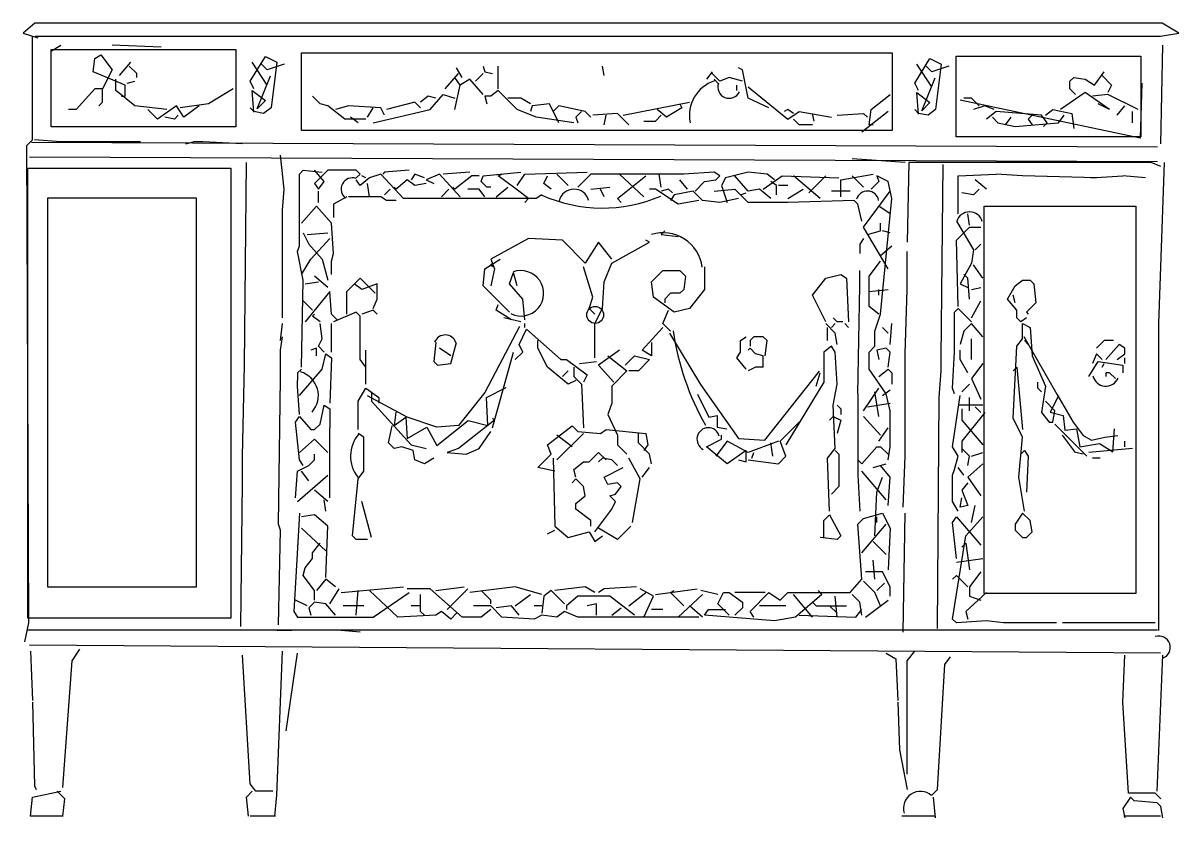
# Model space of a CAD drawing. Extents: x -42728 to 99010, y -18674 to 47645.
# Drawn here: x 69113 to 70178, y 30266 to 30998 of the extents above; entities that cross this region are included whole.
import ezdxf

# ---------------------------------------------------------------- set-up
doc = ezdxf.new("R2010")
doc.units = 0
doc.header["$LTSCALE"] = 100
doc.header["$MEASUREMENT"] = 0
doc.layers.get('0').update_dxf_attribs({"linetype": 'CONTINUOUS'})
doc.layers.add('00-ELE', color=2, linetype='CONTINUOUS')
doc.layers.add('2D', color=7, linetype='CONTINUOUS')

# ---------------------------------------------------------------- blocks, each defined once
blk = doc.blocks.new('A$C1D7223AA')
at = {"layer": '2D', "color": 7}
for p, q in [((0.115, 8.326), (0.115, 9.605)), ((0.348, 9.419), (0.464, 9.489)), ((0.883, 9.326), (0.953, 9.372)), ((0.953, 9.372), (1.092, 9.186)), ((1.697, 9.465), (1.092, 9.489)), ((13.976, 8.279), (14, 9.489)), ((0.86, 9.163), (0.883, 9.326)), ((1.185, 9.117), (1.325, 9.279)), ((1.395, 9.14), (1.302, 9.233)), ((2.79, 9.047), (2.976, 9.349)), ((2.999, 9), (2.813, 9.279)), ((2.999, 9.186), (2.93, 9.256)), ((2.976, 9.349), (3.116, 9.279)), ((3.209, 9.256), (2.999, 9.186)), ((3.116, 9.279), (3.046, 8.721)), ((5.651, 9.233), (5.674, 9.163)), ((5.837, 8.954), (5.837, 9.233)), ((7.139, 9.117), (7.116, 9.233)), ((10.954, 9.024), (11.141, 9.326)), ((11.164, 8.977), (10.978, 9.256)), ((11.164, 9.163), (11.094, 9.233)), ((11.141, 9.326), (11.28, 9.256)), ((11.373, 9.233), (11.164, 9.163)), ((11.28, 9.256), (11.21, 8.698)), ((1.255, 9), (0.86, 9.163)), ((1.092, 9.186), (0.976, 8.954)), ((1.395, 9.093), (1.395, 9.14)), ((5.185, 8.954), (5.348, 9.14)), ((5.371, 9), (5.302, 9.093)), ((5.395, 9.093), (5.325, 9.21)), ((5.558, 9.047), (5.651, 9.14)), ((5.674, 9.163), (5.767, 9.14)), ((8.465, 9.163), (8.395, 9.07)), ((8.558, 9.047), (8.465, 9.14)), ((8.674, 9.093), (8.558, 9.047)), ((8.837, 9.047), (8.674, 9.093)), ((8.837, 9.186), (8.79, 9.21)), ((8.906, 8.837), (8.837, 9.186)), ((12.86, 9.047), (12.907, 9.093)), ((12.907, 9.093), (13.046, 9.07)), ((13.162, 9), (13.279, 9.163)), ((13.255, 9.117), (13.372, 9)), ((0.883, 8.954), (0.65, 8.698)), ((0.976, 8.954), (0.883, 8.954)), ((0.976, 8.791), (0.976, 8.954)), ((1.139, 8.931), (1.139, 9.07)), ((1.255, 8.861), (1.255, 9)), ((1.278, 9.024), (1.371, 9.047)), ((2.581, 8.954), (2.278, 8.768)), ((2.836, 8.954), (2.79, 9.047)), ((5.302, 8.698), (5.371, 9)), ((5.488, 9.07), (5.371, 9)), ((5.651, 8.884), (5.488, 9.07)), ((8.488, 9.07), (8.534, 9.024)), ((8.767, 8.931), (8.767, 9)), ((8.906, 8.977), (9.395, 8.582)), ((11.001, 8.931), (10.954, 9.024)), ((12.86, 8.954), (12.86, 9.047)), ((12.93, 8.884), (12.86, 8.954)), ((13.046, 9.07), (13.162, 9)), ((13.372, 9), (13.325, 8.907)), ((13.744, 9.024), (13.721, 8.349)), ((1.371, 8.744), (1.139, 8.931)), ((1.209, 8.861), (1.255, 8.861)), ((3.65, 8.768), (3.557, 8.861)), ((4.976, 8.861), (4.883, 8.791)), ((5.069, 8.837), (4.976, 8.861)), ((4.999, 8.698), (5.162, 8.884)), ((5.162, 8.884), (5.302, 8.837)), ((5.674, 8.861), (5.697, 8.768)), ((5.744, 8.861), (5.674, 8.861)), ((5.837, 8.931), (5.744, 8.861)), ((6.069, 8.698), (5.837, 8.931)), ((6.116, 8.837), (5.953, 8.837)), ((6.232, 8.768), (6.116, 8.837)), ((9.162, 8.721), (8.906, 8.837)), ((10.418, 8.698), (10.651, 8.884)), ((13.721, 8.349), (11.511, 8.814)), ((11.651, 8.837), (11.558, 8.837)), ((11.744, 8.744), (11.651, 8.837)), ((13.046, 8.907), (12.744, 8.698)), ((13.348, 8.698), (13.046, 8.907)), ((13.325, 8.884), (13.139, 8.861)), ((13.697, 8.698), (13.325, 8.884)), ((0.65, 8.698), (0.557, 8.698)), ((0.929, 8.744), (0.976, 8.791)), ((1.767, 8.698), (1.371, 8.744)), ((1.65, 8.582), (1.534, 8.698)), ((1.883, 8.744), (1.65, 8.582)), ((1.976, 8.605), (1.883, 8.744)), ((2.278, 8.768), (1.929, 8.721)), ((2.162, 8.744), (1.976, 8.605)), ((2.836, 8.675), (2.79, 8.721)), ((2.953, 8.651), (2.836, 8.675)), ((3.046, 8.721), (2.953, 8.651)), ((3.743, 8.744), (3.65, 8.768)), ((3.953, 8.582), (3.743, 8.744)), ((3.999, 8.744), (3.837, 8.698)), ((4.395, 8.721), (3.999, 8.744)), ((4.232, 8.605), (4.302, 8.721)), ((4.302, 8.535), (4.999, 8.698)), ((4.441, 8.628), (4.395, 8.721)), ((4.813, 8.791), (4.464, 8.698)), ((4.883, 8.721), (4.813, 8.791)), ((6.302, 8.605), (6.069, 8.698)), ((6.255, 8.744), (6.232, 8.675)), ((6.465, 8.768), (6.255, 8.744)), ((6.581, 8.535), (6.465, 8.768)), ((6.581, 8.744), (6.511, 8.675)), ((6.906, 8.675), (6.581, 8.744)), ((6.86, 8.675), (6.79, 8.605)), ((6.976, 8.605), (6.906, 8.675)), ((7.372, 8.628), (8.185, 8.791)), ((7.906, 8.605), (7.79, 8.698)), ((8.092, 8.721), (7.906, 8.605)), ((8.069, 8.768), (8.092, 8.721)), ((9.395, 8.698), (9.348, 8.675)), ((9.465, 8.651), (9.395, 8.698)), ((9.395, 8.582), (9.534, 8.675)), ((9.534, 8.675), (9.93, 8.605)), ((10.627, 8.675), (10.302, 8.419)), ((10.395, 8.512), (10.418, 8.698)), ((11.001, 8.652), (10.954, 8.698)), ((11.21, 8.698), (11.117, 8.628)), ((11.814, 8.744), (11.674, 8.698)), ((11.93, 8.698), (11.814, 8.744)), ((11.953, 8.675), (11.837, 8.582)), ((12.511, 8.628), (11.953, 8.675)), ((12.558, 8.628), (12.651, 8.698)), ((12.651, 8.698), (12.883, 8.651)), ((13.348, 8.698), (13.209, 8.768)), ((13.441, 8.628), (13.534, 8.744)), ((13.628, 8.535), (13.628, 8.675)), ((1.86, 8.582), (1.743, 8.605)), ((1.906, 8.628), (1.86, 8.582)), ((4.209, 8.582), (3.953, 8.582)), ((4.116, 8.535), (4.023, 8.605)), ((6.767, 8.535), (6.302, 8.605)), ((6.79, 8.605), (6.813, 8.535)), ((7.302, 8.651), (6.999, 8.628)), ((7.139, 8.512), (7.162, 8.628)), ((7.441, 8.512), (7.302, 8.651)), ((7.627, 8.558), (7.767, 8.558)), ((7.767, 8.558), (7.837, 8.628)), ((9.534, 8.512), (9.465, 8.582)), ((9.72, 8.558), (9.697, 8.651)), ((10, 8.628), (10.325, 8.651)), ((10.325, 8.651), (10.372, 8.605)), ((11.117, 8.628), (11.001, 8.652)), ((11.907, 8.605), (11.976, 8.535)), ((11.976, 8.535), (12.186, 8.489)), ((12.069, 8.512), (12.139, 8.605)), ((12.186, 8.489), (12.721, 8.535)), ((12.395, 8.628), (12.348, 8.582)), ((12.348, 8.582), (12.395, 8.512)), ((12.581, 8.535), (12.511, 8.628)), ((12.534, 8.489), (12.581, 8.535)), ((12.721, 8.535), (12.79, 8.628)), ((12.883, 8.651), (12.907, 8.465)), ((9.697, 8.512), (9.534, 8.512)), ((10.441, 8.512), (10.395, 8.512)), ((0.046, 8.256), (0.115, 8.326)), ((0.069, 2.395), (0.046, 8.256)), ((0.464, 8.303), (0.139, 8.326)), ((1.441, 8.303), (0.464, 8.303)), ((1.999, 8.279), (2.092, 8.303)), ((2.209, 8.303), (2.092, 8.303)), ((2.697, 8.279), (2.209, 8.303)), ((3.209, 7.721), (3.162, 8.14)), ((10.837, 8.047), (10.186, 8.093)), ((2.72, 5.558), (2.743, 8.047)), ((3.395, 7.907), (3.441, 7.954)), ((3.441, 7.954), (3.674, 7.93)), ((3.697, 7.814), (3.581, 7.954)), ((3.743, 7.954), (3.581, 7.791)), ((4.092, 7.954), (3.743, 7.954)), ((4.092, 7.954), (4.139, 7.907)), ((4.744, 7.954), (4.441, 7.93)), ((10.883, 8.047), (10.86, 7.07)), ((13.86, 8.047), (10.883, 8.047)), ((11.279, 5.651), (11.302, 8.024)), ((13.976, 8), (13.86, 8.047)), ((13.953, 6.07), (14.023, 8.047)), ((3.395, 7.023), (3.395, 7.907)), ((3.627, 7.721), (3.697, 7.814)), ((4.139, 7.907), (4.092, 7.861)), ((4.139, 7.768), (4.092, 7.837)), ((4.255, 7.861), (4.139, 7.768)), ((4.209, 7.861), (4.162, 7.884)), ((4.395, 7.907), (4.255, 7.861)), ((4.674, 7.605), (4.395, 7.907)), ((4.441, 7.93), (4.418, 7.907)), ((4.72, 7.837), (4.581, 7.721)), ((4.813, 7.768), (4.72, 7.837)), ((4.813, 7.907), (4.767, 7.837)), ((4.79, 7.93), (4.79, 7.93)), ((4.93, 7.861), (4.813, 7.907)), ((5.116, 7.907), (4.953, 7.837)), ((4.953, 7.837), (5.046, 7.791)), ((5.371, 7.628), (5.116, 7.907)), ((5.488, 7.93), (5.162, 7.907)), ((5.511, 7.884), (5.302, 7.721)), ((5.604, 7.884), (5.511, 7.884)), ((5.627, 7.814), (5.651, 7.884)), ((5.697, 7.744), (5.627, 7.814)), ((5.651, 7.884), (6.116, 7.93)), ((5.837, 7.884), (5.883, 7.907)), ((6.023, 7.744), (5.837, 7.884)), ((6.069, 7.768), (6.162, 7.907)), ((6.162, 7.907), (6.93, 7.93)), ((6.395, 7.791), (6.441, 7.884)), ((6.697, 7.768), (6.558, 7.907)), ((6.976, 7.907), (6.813, 7.744)), ((8.116, 7.907), (6.976, 7.907)), ((7.302, 7.605), (7.651, 7.884)), ((7.627, 7.628), (7.325, 7.907)), ((7.837, 7.744), (7.813, 7.907)), ((8.162, 7.721), (8.069, 7.837)), ((8.488, 7.93), (8.116, 7.907)), ((8.255, 7.698), (8.372, 7.814)), ((8.372, 7.814), (8.511, 7.837)), ((8.558, 7.884), (8.488, 7.93)), ((8.511, 7.837), (8.558, 7.884)), ((8.627, 7.861), (8.581, 7.768)), ((8.906, 7.93), (8.627, 7.861)), ((8.906, 7.698), (8.744, 7.884)), ((9.139, 7.907), (8.906, 7.93)), ((9.093, 7.721), (9.325, 7.884)), ((9.232, 7.837), (9.139, 7.907)), ((9.255, 7.768), (9.186, 7.814)), ((9.325, 7.884), (10.023, 7.861)), ((9.79, 7.605), (9.465, 7.884)), ((9.651, 7.675), (9.86, 7.884)), ((10.046, 7.837), (10.441, 7.907)), ((10.046, 7.628), (10.046, 7.837)), ((10.325, 7.744), (10.186, 7.884)), ((10.511, 7.814), (10.418, 7.721)), ((10.488, 7.884), (10.511, 7.814)), ((10.627, 7.814), (10.488, 7.884)), ((10.674, 7.605), (10.627, 7.814)), ((11.488, 7.884), (11.953, 7.907)), ((11.488, 7.419), (11.488, 7.884)), ((11.837, 7.721), (11.697, 7.837)), ((12.279, 7.884), (11.953, 7.907)), ((13.186, 7.861), (12.279, 7.884)), ((13.116, 7.861), (13.511, 7.884)), ((13.79, 7.861), (13.511, 7.884)), ((3.185, 7.465), (3.209, 7.721)), ((3.581, 7.791), (3.627, 7.721)), ((3.627, 7.558), (3.627, 7.698)), ((4.255, 7.628), (4.232, 7.791)), ((4.511, 7.721), (4.441, 7.651)), ((4.581, 7.721), (4.557, 7.744)), ((4.953, 7.791), (4.813, 7.768)), ((5.232, 7.721), (5.139, 7.628)), ((5.302, 7.721), (5.278, 7.744)), ((5.604, 7.721), (5.464, 7.721)), ((5.674, 7.628), (5.604, 7.721)), ((5.744, 7.744), (5.697, 7.744)), ((5.813, 7.628), (5.953, 7.744)), ((6.209, 7.605), (6.023, 7.744)), ((6.488, 7.721), (6.395, 7.791)), ((6.976, 7.721), (7.209, 7.744)), ((7.139, 7.628), (7.092, 7.721)), ((7.767, 7.721), (7.697, 7.721)), ((8.046, 7.535), (7.767, 7.721)), ((7.93, 7.721), (7.837, 7.698)), ((7.976, 7.675), (7.93, 7.721)), ((8.232, 7.698), (7.999, 7.651)), ((8.348, 7.582), (8.232, 7.698)), ((8.488, 7.698), (8.744, 7.721)), ((8.581, 7.768), (8.651, 7.558)), ((8.813, 7.651), (8.744, 7.721)), ((8.813, 7.651), (8.883, 7.675)), ((9.046, 7.721), (8.906, 7.698)), ((9.186, 7.605), (9.046, 7.721)), ((9.255, 7.651), (9.255, 7.768)), ((9.395, 7.768), (9.279, 7.768)), ((9.395, 7.605), (9.581, 7.721)), ((10.162, 7.698), (9.93, 7.698)), ((10.325, 7.256), (10.651, 7.698)), ((11.674, 7.651), (11.534, 7.675)), ((11.744, 7.721), (11.674, 7.651)), ((3.627, 7.558), (3.627, 7.558)), ((3.976, 7.628), (3.813, 7.535)), ((3.813, 7.535), (3.813, 7.372)), ((4.395, 7.628), (3.999, 7.628)), ((4.464, 7.582), (4.395, 7.628)), ((4.581, 7.582), (4.464, 7.582)), ((4.627, 7.605), (4.627, 7.605)), ((6.302, 7.605), (4.674, 7.605)), ((6.162, 7.558), (6.209, 7.605)), ((6.371, 7.651), (6.302, 7.605)), ((7.348, 7.558), (7.302, 7.605)), ((7.999, 7.651), (7.953, 7.582)), ((8.302, 7.582), (8.046, 7.535)), ((8.558, 7.558), (8.348, 7.582)), ((8.79, 7.605), (8.558, 7.558)), ((8.906, 7.558), (8.813, 7.651)), ((9.395, 7.558), (8.906, 7.558)), ((10.209, 7.582), (9.395, 7.558)), ((10.255, 7.535), (10.209, 7.582)), ((10.302, 7.326), (10.255, 7.535)), ((10.534, 6.186), (10.674, 7.605)), ((3.185, 7.396), (3.185, 7.465)), ((3.185, 7.233), (3.185, 7.396)), ((3.604, 7.512), (3.418, 7.303)), ((3.79, 7.303), (3.604, 7.512)), ((10.651, 7.419), (10.511, 7.512)), ((11.627, 7.279), (11.604, 7.419)), ((3.813, 6.93), (3.79, 7.303)), ((10.627, 6.744), (10.325, 7.256)), ((10.534, 7.21), (10.534, 7.303)), ((11.465, 7.326), (11.674, 6.977)), ((11.465, 7.093), (11.627, 7.256)), ((11.627, 7.256), (11.767, 7.256)), ((3.185, 6.14), (3.185, 7.233)), ((3.441, 7.186), (3.511, 7.047)), ((3.488, 7.163), (3.743, 7.186)), ((3.534, 6.861), (3.767, 7.116)), ((6.209, 7.116), (5.744, 6.861)), ((6.627, 7.093), (6.209, 7.116)), ((7.883, 7.21), (7.837, 7.163)), ((7.837, 7.163), (8.046, 7.14)), ((10.325, 7.116), (10.279, 7.047)), ((10.372, 7.163), (10.534, 7.21)), ((10.651, 7.186), (10.558, 7.21)), ((3.371, 6.954), (3.395, 7.023)), ((3.511, 7.047), (3.674, 6.861)), ((6.906, 6.814), (6.627, 7.093)), ((7.069, 7.07), (6.906, 6.814)), ((7.232, 6.861), (7.069, 7.07)), ((7.232, 6.814), (7.697, 7.07)), ((7.697, 7.07), (7.651, 7.093)), ((10.279, 7.047), (10.279, 6.93)), ((10.534, 6.907), (10.674, 7.023)), ((11.488, 6.279), (11.465, 7.093)), ((11.674, 6.977), (11.651, 6.814)), ((11.697, 6.977), (11.767, 7.047)), ((3.441, 6.605), (3.371, 6.954)), ((3.418, 6.675), (3.534, 6.861)), ((3.674, 6.861), (3.743, 6.605)), ((3.79, 6.837), (3.813, 6.93)), ((3.79, 6.675), (3.79, 6.837)), ((5.674, 6.744), (5.86, 6.861)), ((5.744, 6.861), (5.79, 6.744)), ((10.395, 6.651), (10.534, 6.837)), ((10.86, 6.768), (10.86, 6.954)), ((5.651, 6.535), (5.674, 6.744)), ((5.767, 6.814), (5.744, 6.791)), ((5.744, 6.791), (5.767, 6.768)), ((5.79, 6.744), (5.744, 6.535)), ((5.976, 6.558), (6.023, 6.698)), ((6.069, 6.535), (6.023, 6.698)), ((6.999, 6.396), (6.883, 6.768)), ((7.139, 6.582), (7.232, 6.814)), ((7.72, 6.582), (7.86, 6.721)), ((7.86, 6.721), (8.069, 6.721)), ((8.069, 6.721), (8.139, 6.651)), ((8.372, 6.768), (8.372, 6.489)), ((9.86, 6.628), (10.046, 6.675)), ((10.046, 6.675), (10.116, 6.628)), ((10.279, 6.535), (10.279, 6.721)), ((10.86, 6.698), (10.86, 6.768)), ((10.86, 6.489), (10.86, 6.698)), ((11.651, 6.814), (11.511, 6.558)), ((11.604, 6.628), (11.558, 6.675)), ((11.79, 6.628), (11.674, 6.791)), ((3.418, 5.535), (3.441, 6.605)), ((3.464, 6.558), (3.627, 6.582)), ((3.743, 6.512), (3.581, 6.651)), ((3.976, 6.465), (4.139, 6.628)), ((4.162, 6.489), (4.069, 6.558)), ((4.139, 6.628), (4.325, 6.442)), ((4.348, 6.558), (4.162, 6.489)), ((4.348, 6.372), (4.348, 6.558)), ((5.976, 6.209), (5.651, 6.535)), ((6.139, 6.372), (5.976, 6.558)), ((7.116, 6.256), (7.139, 6.582)), ((7.744, 6.396), (7.72, 6.582)), ((8.139, 6.651), (8.116, 6.489)), ((9.697, 6.419), (9.86, 6.628)), ((10.116, 6.628), (10.139, 6.093)), ((10.255, 5.209), (10.279, 6.535)), ((10.395, 6.279), (10.395, 6.651)), ((11.511, 6.558), (11.604, 6.512)), ((11.627, 6.372), (11.604, 6.628)), ((12.093, 6.372), (12.186, 6.535)), ((12.186, 6.535), (12.279, 6.605)), ((12.279, 6.605), (12.372, 6.605)), ((12.372, 6.605), (12.418, 6.558)), ((12.418, 6.558), (12.441, 6.326)), ((3.767, 6.465), (3.464, 6.093)), ((3.79, 6.186), (3.767, 6.465)), ((3.976, 6.186), (3.976, 6.465)), ((6.953, 6.256), (6.999, 6.396)), ((7.999, 6.209), (7.744, 6.396)), ((7.953, 6.442), (7.883, 6.372)), ((8.069, 6.442), (7.953, 6.442)), ((8.116, 6.489), (8.069, 6.442)), ((8.372, 6.489), (8.185, 6.256)), ((9.86, 6.093), (9.697, 6.419)), ((10.395, 6.465), (10.627, 6.489)), ((10.511, 6.419), (10.511, 6.489)), ((10.837, 5.698), (10.86, 6.489)), ((11.651, 6.489), (11.767, 6.512)), ((12.186, 6.326), (12.162, 6.419)), ((3.557, 6.233), (3.441, 6.349)), ((4.302, 6.256), (4.348, 6.372)), ((5.813, 6.233), (5.837, 6.303)), ((6.162, 6.116), (6.139, 6.372)), ((7.023, 6.186), (6.953, 6.256)), ((7.023, 6.07), (7.116, 6.256)), ((7.883, 6.372), (7.883, 6.326)), ((8.185, 6.256), (7.999, 6.209)), ((10.511, 6.186), (10.395, 6.279)), ((11.441, 6.209), (11.488, 6.256)), ((11.488, 6.256), (11.651, 6.093)), ((11.651, 6.14), (11.767, 6.349)), ((12.209, 6.233), (12.093, 6.372)), ((12.441, 6.326), (12.325, 6.209)), ((3.557, 6.163), (3.581, 6.186)), ((3.65, 6.093), (3.557, 6.163)), ((3.86, 6.116), (3.79, 6.186)), ((4.092, 6.209), (3.813, 6.093)), ((4.139, 6.163), (4.092, 6.209)), ((4.139, 5.628), (4.139, 6.163)), ((4.302, 6.233), (4.162, 6.186)), ((4.348, 6.186), (4.302, 6.233)), ((5.999, 6.116), (5.813, 6.233)), ((6.116, 6.093), (5.906, 6.14)), ((7.86, 6.07), (7.93, 6.233)), ((10, 6.093), (9.953, 6.14)), ((10.465, 5.977), (10.534, 6.186)), ((11.441, 5.721), (11.441, 6.209)), ((12.209, 6.14), (12.209, 6.233)), ((12.255, 6.093), (12.209, 6.14)), ((12.325, 6.14), (12.255, 6.093)), ((12.325, 6.209), (12.348, 6.186)), ((3.162, 5.861), (3.185, 6.07)), ((3.674, 5.884), (3.65, 6.07)), ((3.79, 5.721), (3.79, 6.07)), ((6.092, 5.814), (6.185, 6)), ((6.162, 6.023), (6.162, 6.07)), ((6.185, 6), (6.604, 5.628)), ((7.023, 5.651), (7.023, 6.07)), ((7.604, 5.744), (7.86, 6.023)), ((7.953, 5.977), (7.86, 6.07)), ((9.976, 5.954), (9.86, 6.07)), ((9.883, 5.861), (9.883, 6.023)), ((9.976, 6.07), (9.93, 6.023)), ((10.069, 6.093), (10, 6.093)), ((10.139, 6.023), (10.093, 6.07)), ((10.465, 5.791), (10.465, 5.977)), ((10.627, 5.954), (10.558, 6.023)), ((10.651, 5.814), (10.674, 6.07)), ((11.558, 5.977), (11.511, 5.814)), ((11.581, 6), (11.558, 5.977)), ((11.651, 6.07), (11.581, 6)), ((11.79, 5.907), (11.651, 6.07)), ((12.279, 6.07), (12.372, 6.023)), ((12.279, 5.884), (12.279, 6.07)), ((12.372, 6.023), (12.395, 5.675)), ((13.953, 2.302), (13.953, 6.07)), ((3.162, 5.744), (3.185, 5.907)), ((3.627, 5.791), (3.674, 5.884)), ((5.069, 5.837), (5.046, 5.605)), ((5.255, 5.582), (5.325, 5.837)), ((6.325, 5.768), (6.325, 5.861)), ((7.72, 5.837), (7.72, 5.675)), ((8.813, 5.861), (8.883, 5.907)), ((8.813, 5.721), (8.813, 5.861)), ((8.976, 5.907), (8.93, 5.861)), ((8.93, 5.861), (8.93, 5.791)), ((9.093, 5.907), (8.976, 5.907)), ((9.139, 5.861), (9.093, 5.907)), ((9.116, 5.675), (9.139, 5.861)), ((10, 5.814), (9.976, 5.954)), ((11.651, 5.628), (11.651, 5.884)), ((12.209, 5.791), (12.279, 5.884)), ((12.348, 5.814), (12.302, 5.861)), ((13.279, 5.861), (13.186, 5.768)), ((13.395, 5.861), (13.279, 5.861)), ((13.441, 5.837), (13.441, 5.837)), ((3.162, 5.675), (3.162, 5.744)), ((3.604, 5.768), (3.534, 5.744)), ((3.604, 5.675), (3.604, 5.768)), ((3.697, 5.721), (3.627, 5.791)), ((3.674, 5.512), (3.72, 5.698)), ((3.72, 5.698), (3.79, 5.651)), ((4.209, 5.326), (4.209, 5.744)), ((5.255, 5.675), (5.116, 5.768)), ((5.767, 4.791), (6.023, 5.721)), ((6.046, 5.628), (6.139, 5.721)), ((6.069, 5.791), (6.069, 5.791)), ((6.139, 5.721), (6.092, 5.814)), ((6.441, 5.535), (6.325, 5.768)), ((7.325, 5.744), (7.069, 5.558)), ((7.72, 5.675), (7.604, 5.744)), ((8.767, 5.651), (8.813, 5.721)), ((8.93, 5.768), (8.906, 5.744)), ((8.999, 5.698), (8.93, 5.768)), ((9.093, 5.675), (8.999, 5.698)), ((9.93, 5.791), (9.837, 5.721)), ((9.837, 5.721), (9.837, 5.349)), ((9.86, 5.814), (9.86, 5.814)), ((9.976, 5.721), (9.93, 5.791)), ((10, 5.326), (9.976, 5.721)), ((10, 5.814), (10, 5.814)), ((10.395, 5.721), (10.465, 5.791)), ((10.395, 5.512), (10.395, 5.721)), ((10.604, 5.768), (10.488, 5.744)), ((10.488, 5.744), (10.511, 5.628)), ((10.651, 5.721), (10.604, 5.768)), ((10.627, 5.535), (10.651, 5.721)), ((10.651, 5.814), (10.651, 5.814)), ((10.837, 5.582), (10.837, 5.698)), ((11.418, 5.279), (11.441, 5.721)), ((11.511, 5.628), (11.511, 5.744)), ((12.162, 4.907), (12.209, 5.791)), ((13.186, 5.698), (13.139, 5.582)), ((13.186, 5.721), (13.186, 5.721)), ((13.255, 5.628), (13.186, 5.698)), ((13.465, 5.814), (13.302, 5.628)), ((13.441, 5.628), (13.534, 5.698)), ((13.534, 5.768), (13.465, 5.814)), ((13.534, 5.698), (13.534, 5.768)), ((2.697, 4.442), (2.72, 5.558)), ((3.162, 5.535), (3.162, 5.675)), ((3.79, 5.651), (3.767, 5.093)), ((4.209, 5.535), (4.139, 5.628)), ((5.046, 5.605), (5.092, 5.558)), ((5.092, 5.558), (5.255, 5.582)), ((6.604, 5.628), (6.674, 5.628)), ((6.674, 5.628), (6.93, 5.442)), ((6.837, 5.582), (7.046, 5.605)), ((7.069, 5.558), (7.255, 5.349)), ((7.185, 5.675), (7.418, 5.489)), ((7.395, 5.558), (7.511, 5.675)), ((7.511, 5.675), (7.697, 5.628)), ((7.697, 5.628), (7.558, 5.489)), ((8.883, 5.512), (8.767, 5.651)), ((9.069, 5.582), (9.069, 5.582)), ((9.093, 5.535), (9.093, 5.675)), ((10.837, 5.489), (10.837, 5.582)), ((11.279, 5.558), (11.279, 5.651)), ((11.279, 5.489), (11.279, 5.558)), ((11.604, 5.465), (11.511, 5.628)), ((11.79, 5.582), (11.651, 5.396)), ((12.395, 5.675), (12.558, 5.302)), ((13.093, 5.419), (13.209, 5.605)), ((13.209, 5.605), (13.511, 5.558)), ((13.255, 5.535), (13.279, 5.582)), ((13.511, 5.558), (13.511, 5.465)), ((13.534, 5.582), (13.534, 5.651)), ((3.139, 3.605), (3.162, 5.396)), ((3.162, 5.396), (3.162, 5.535)), ((3.418, 5.512), (3.371, 5.465)), ((3.371, 5.465), (3.371, 5.372)), ((3.395, 5.186), (3.674, 5.512)), ((6.697, 5.326), (6.441, 5.535)), ((6.627, 5.419), (6.697, 5.489)), ((6.767, 5.535), (6.767, 5.419)), ((6.767, 5.419), (6.86, 5.326)), ((6.93, 5.442), (6.883, 5.349)), ((7.418, 5.489), (7.232, 5.302)), ((7.558, 5.489), (7.441, 5.489)), ((8.999, 5.535), (8.906, 5.489)), ((9.093, 5.535), (8.999, 5.535)), ((9.744, 5.302), (9.79, 5.465)), ((10.604, 5.209), (10.395, 5.512)), ((10.511, 5.419), (10.627, 5.512)), ((10.627, 5.512), (10.674, 5.465)), ((10.674, 5.465), (10.674, 5.326)), ((10.837, 4.442), (10.837, 5.489)), ((11.255, 5.163), (11.279, 5.489)), ((11.627, 5.419), (11.627, 5.419)), ((11.651, 5.396), (11.767, 5.14)), ((12.162, 5.489), (12.209, 5.535)), ((12.209, 5.535), (12.279, 4.768)), ((13.279, 5.489), (13.279, 5.489)), ((13.302, 5.465), (13.302, 5.419)), ((13.348, 5.465), (13.302, 5.465)), ((13.418, 5.396), (13.348, 5.465)), ((3.371, 5.302), (3.371, 5.372)), ((3.395, 4.954), (3.371, 5.302)), ((4.116, 5.116), (4.209, 5.279)), ((4.209, 5.279), (4.371, 5.163)), ((6.79, 5.372), (6.697, 5.326)), ((6.86, 5.326), (6.883, 4.791)), ((7.232, 5.302), (7.232, 5.093)), ((9.837, 5.349), (9.372, 4.582)), ((9.953, 5.07), (10, 5.326)), ((10.325, 5), (10.511, 5.279)), ((10.558, 5.186), (10.651, 5.256)), ((11.441, 5.209), (11.418, 5.279)), ((11.534, 5.233), (11.627, 5.326)), ((12.465, 5.279), (12.465, 5.349)), ((12.511, 5.233), (12.465, 5.279)), ((12.558, 5.302), (12.511, 4.977)), ((4.116, 4.768), (4.116, 5.116)), ((4.278, 5.233), (4.278, 5.116)), ((4.278, 5.116), (4.767, 4.582)), ((4.371, 5.163), (4.371, 5.093)), ((10.255, 5.209), (10.255, 4.209)), ((10.511, 4.93), (10.465, 5.233)), ((10.651, 5), (10.604, 5.209)), ((11.232, 2.326), (11.255, 5.163)), ((11.418, 4.558), (11.511, 5.186)), ((11.627, 5), (11.627, 5.163)), ((12.674, 5), (12.558, 5.116)), ((3.65, 4.837), (3.697, 5.07)), ((3.697, 5.07), (3.767, 5.023)), ((3.767, 5.023), (3.767, 4.791)), ((7.232, 5.093), (7.185, 4.954)), ((9.976, 4.535), (9.953, 5.07)), ((10, 5.07), (10.046, 5.023)), ((10.046, 5.023), (10.046, 4.954)), ((10.372, 5.047), (10.651, 5.093)), ((10.651, 4.698), (10.651, 5)), ((11.79, 5.07), (11.488, 5.07)), ((11.534, 5.023), (11.534, 4.884)), ((11.814, 4.977), (11.534, 4.628)), ((11.767, 4.977), (11.697, 5.047)), ((12.511, 4.977), (12.604, 4.861)), ((12.651, 4.861), (12.674, 5)), ((3.348, 4.861), (3.395, 4.93)), ((3.395, 4.395), (3.348, 4.861)), ((3.395, 4.93), (3.534, 4.768)), ((3.581, 4.768), (3.65, 4.837)), ((5.79, 4.884), (5.348, 4.535)), ((5.767, 4.907), (5.79, 4.884)), ((7.185, 4.954), (7.302, 4.698)), ((9.302, 4.628), (9.534, 4.861)), ((9.906, 4.884), (9.953, 4.93)), ((9.953, 4.93), (10.046, 4.884)), ((10.046, 4.884), (10, 4.721)), ((10.534, 4.698), (10.325, 4.93)), ((11.534, 4.884), (11.79, 4.582)), ((12.279, 4.675), (12.162, 4.907)), ((12.604, 4.861), (12.651, 4.861)), ((13.069, 4.442), (12.674, 4.837)), ((3.534, 4.768), (3.581, 4.768)), ((3.767, 4.698), (3.767, 4.791)), ((3.767, 3.93), (3.767, 4.698)), ((4.185, 4.675), (4.116, 4.721)), ((4.488, 4.605), (4.534, 4.814)), ((5.604, 4.535), (5.744, 4.744)), ((6.441, 4.582), (6.744, 4.814)), ((6.558, 4.395), (6.883, 4.721)), ((6.744, 4.558), (6.558, 4.698)), ((6.744, 4.814), (6.813, 4.744)), ((6.813, 4.744), (7.092, 4.721)), ((7.092, 4.721), (7.162, 4.768)), ((7.162, 4.768), (7.651, 4.721)), ((7.302, 4.698), (7.302, 4.582)), ((7.558, 4.605), (7.558, 4.721)), ((7.651, 4.721), (7.674, 4.582)), ((8.581, 4.651), (8.581, 4.698)), ((10.511, 4.628), (10.627, 4.791)), ((10.651, 4.558), (10.651, 4.698)), ((12.93, 4.489), (12.767, 4.698)), ((3.395, 4.489), (3.581, 4.651)), ((3.581, 4.651), (3.743, 4.489)), ((4.185, 4.256), (4.185, 4.675)), ((4.557, 4.535), (4.488, 4.605)), ((4.651, 4.558), (4.557, 4.535)), ((4.79, 4.512), (4.651, 4.558)), ((4.767, 4.582), (4.953, 4.535)), ((6.488, 4.465), (6.441, 4.582)), ((7.302, 4.582), (7.418, 4.465)), ((7.697, 4.465), (7.558, 4.605)), ((7.674, 4.582), (7.627, 4.512)), ((8.395, 4.558), (8.581, 4.651)), ((8.651, 4.349), (8.395, 4.558)), ((8.651, 4.628), (8.511, 4.442)), ((8.906, 4.489), (8.651, 4.628)), ((9.279, 4.628), (8.906, 4.489)), ((9.209, 4.442), (9.186, 4.605)), ((9.372, 4.442), (9.302, 4.628)), ((10.302, 4.349), (10.488, 4.558)), ((10.488, 4.558), (10.534, 4.558)), ((10.534, 4.558), (10.627, 4.465)), ((10.627, 4.395), (10.651, 4.558)), ((11.488, 4.442), (11.418, 4.558)), ((11.534, 4.628), (11.534, 4.489)), ((12.232, 4.186), (12.279, 4.675)), ((13.534, 4.558), (13.534, 4.628)), ((2.697, 4.116), (2.697, 4.442)), ((3.581, 4.395), (3.581, 4.465)), ((4.813, 4.395), (4.79, 4.512)), ((5.046, 4.419), (4.93, 4.349)), ((5.348, 4.535), (5.209, 4.489)), ((5.209, 4.489), (5.441, 4.465)), ((5.441, 4.465), (5.604, 4.535)), ((6.325, 4.302), (6.488, 4.465)), ((6.511, 4.419), (6.534, 3.582)), ((6.953, 4.372), (7.069, 4.489)), ((7.069, 4.489), (7.162, 4.395)), ((7.116, 4.419), (7.069, 4.372)), ((7.232, 4.395), (7.116, 4.419)), ((7.581, 4.163), (7.441, 4.419)), ((7.72, 4.349), (7.697, 4.465)), ((8.883, 4.512), (8.651, 4.349)), ((8.883, 4.372), (8.883, 4.512)), ((8.953, 4.419), (8.976, 4.489)), ((9.279, 4.349), (9.372, 4.442)), ((9.883, 4.419), (9.976, 4.535)), ((9.906, 3.768), (9.883, 4.419)), ((9.976, 4.512), (10.023, 4.465)), ((10.023, 4.465), (10.023, 4.07)), ((10.813, 3.814), (10.837, 4.442)), ((11.441, 4.279), (11.488, 4.442)), ((11.627, 4.442), (11.534, 4.535)), ((11.604, 4.326), (11.627, 4.442)), ((11.651, 4.442), (11.79, 4.489)), ((12.255, 4.465), (12.302, 4.512)), ((12.302, 4.512), (12.348, 4.442)), ((12.348, 4.442), (12.325, 4)), ((13.023, 4.465), (12.93, 4.489)), ((13.628, 4.535), (13.093, 4.489)), ((13.232, 4.419), (13.139, 4.419)), ((3.371, 4.256), (3.511, 4.326)), ((3.441, 4.326), (3.395, 4.395)), ((3.511, 4.326), (3.581, 4.395)), ((4.93, 4.349), (4.813, 4.395)), ((6.534, 4.256), (6.325, 4.302)), ((6.767, 4.279), (6.883, 4.372)), ((6.79, 4.186), (6.767, 4.279)), ((6.883, 4.372), (6.953, 4.372)), ((7.139, 4.186), (7.372, 4.302)), ((7.302, 4.326), (7.232, 4.395)), ((7.604, 4.186), (7.697, 4.302)), ((8.79, 4.395), (8.883, 4.372)), ((8.906, 4.395), (9.279, 4.349)), ((10.255, 4.395), (10.302, 4.349)), ((10.441, 4.302), (10.604, 4.349)), ((10.651, 4.186), (10.534, 4.326)), ((11.418, 4.209), (11.441, 4.279)), ((11.558, 4.209), (11.488, 4.302)), ((11.79, 4.349), (11.604, 4.186)), ((3.348, 3.93), (3.371, 4.256)), ((3.371, 3.884), (3.743, 4.209)), ((3.511, 4.14), (3.418, 4.256)), ((4.046, 3.465), (4.116, 4.163)), ((4.116, 4.163), (4.185, 4.256)), ((6.79, 4.163), (6.744, 4.116)), ((6.883, 4.07), (6.79, 4.163)), ((7.185, 4.093), (7.139, 4.186)), ((7.488, 3.628), (7.581, 4.163)), ((10.255, 4.209), (10.279, 3.768)), ((10.604, 3.907), (10.302, 4.256)), ((10.488, 4), (10.558, 4.186)), ((10.627, 3.837), (10.651, 4.186)), ((11.418, 3.884), (11.418, 4.209)), ((11.604, 4.186), (11.767, 3.954)), ((12.302, 3.768), (12.232, 4.186)), ((2.674, 2.349), (2.697, 4.116)), ((3.743, 3.884), (3.581, 4.023)), ((6.906, 3.954), (6.883, 4.07)), ((7.302, 4.116), (7.185, 4.093)), ((7.209, 3.954), (7.278, 3.977)), ((7.278, 3.977), (7.348, 4.07)), ((7.348, 4.07), (7.302, 4.116)), ((10.023, 4.07), (9.93, 3.977)), ((10.465, 3.465), (10.488, 4)), ((11.604, 4.116), (11.534, 4.023)), ((11.534, 4.023), (11.604, 3.837)), ((3.72, 3.768), (3.697, 3.907)), ((4.278, 3.442), (4.162, 3.884)), ((6.79, 3.861), (6.906, 3.954)), ((6.79, 3.791), (6.79, 3.861)), ((7.278, 3.884), (7.209, 3.954)), ((7.232, 3.791), (7.278, 3.884)), ((11.488, 3.768), (11.418, 3.884)), ((11.511, 3.814), (11.534, 3.93)), ((11.604, 3.837), (11.511, 3.814)), ((11.651, 3.628), (11.697, 3.837)), ((3.395, 3.744), (3.325, 2.535)), ((3.581, 3.721), (3.418, 3.698)), ((3.743, 3.582), (3.581, 3.721)), ((6.976, 3.651), (6.79, 3.791)), ((7.023, 3.512), (7.232, 3.791)), ((9.837, 3.651), (9.906, 3.721)), ((9.906, 3.721), (10.046, 3.465)), ((10.325, 3.675), (10.558, 3.744)), ((10.488, 3.628), (10.488, 3.698)), ((10.558, 3.744), (10.651, 3.558)), ((10.813, 2.279), (10.837, 3.744)), ((11.418, 3.628), (11.465, 3.698)), ((11.465, 3.698), (11.767, 3.349)), ((11.581, 3.465), (11.79, 3.698)), ((12.279, 3.744), (12.186, 3.605)), ((12.372, 3.651), (12.279, 3.744)), ((3.162, 3.535), (3.139, 3.605)), ((3.72, 3.279), (3.418, 3.558)), ((3.72, 2.954), (3.743, 3.582)), ((6.534, 3.582), (6.697, 3.442)), ((6.976, 3.582), (6.976, 3.651)), ((7.302, 3.419), (7.069, 3.558)), ((7.465, 3.582), (7.302, 3.419)), ((9.837, 3.442), (9.837, 3.651)), ((10.255, 3.605), (10.325, 3.675)), ((10.302, 2.93), (10.255, 3.605)), ((10.302, 3.256), (10.604, 3.605)), ((10.651, 3.558), (10.627, 3.047)), ((11.465, 3.186), (11.418, 3.628)), ((12.186, 3.605), (12.186, 3.535)), ((12.395, 3.512), (12.372, 3.651)), ((3.139, 2.372), (3.162, 3.535)), ((4.092, 3.419), (4.046, 3.465)), ((4.232, 3.419), (4.092, 3.419)), ((6.441, 3.488), (6.534, 3.535)), ((6.697, 3.442), (6.953, 3.512)), ((6.953, 3.512), (7.023, 3.395)), ((7.023, 3.395), (7.116, 3.465)), ((10, 3.419), (9.79, 3.442)), ((10.046, 3.465), (10, 3.419)), ((11.418, 2.442), (11.581, 3.465)), ((12.186, 3.535), (12.279, 3.442)), ((12.279, 3.442), (12.325, 3.442)), ((12.325, 3.442), (12.395, 3.512)), ((3.557, 3.256), (3.65, 3.372)), ((10.604, 3.233), (10.441, 3.395)), ((11.534, 3.326), (11.581, 3.372)), ((11.581, 3.372), (11.627, 3.047)), ((3.464, 3.07), (3.557, 3.186)), ((3.557, 3.186), (3.557, 3.256)), ((10.465, 2.93), (10.441, 3.163)), ((11.465, 3.14), (11.79, 3.186)), ((3.441, 2.977), (3.464, 3.07)), ((10.558, 3.023), (10.348, 3.023)), ((10.651, 2.837), (10.558, 3.023)), ((11.767, 3.023), (11.627, 2.837)), ((3.581, 2.791), (3.441, 2.977)), ((3.72, 2.93), (3.604, 2.791)), ((3.837, 2.837), (3.72, 2.93)), ((10.162, 2.768), (10.302, 2.93)), ((10.465, 2.768), (10.325, 2.907)), ((10.488, 2.791), (10.581, 2.884)), ((11.418, 2.93), (11.465, 2.977)), ((11.465, 2.977), (11.604, 2.837)), ((3.581, 2.675), (3.581, 2.791)), ((3.767, 2.628), (3.883, 2.814)), ((3.906, 2.768), (4.674, 2.837)), ((4.092, 2.488), (4.116, 2.791)), ((4.604, 2.465), (4.255, 2.791)), ((4.302, 2.465), (4.744, 2.768)), ((4.999, 2.814), (4.72, 2.814)), ((4.883, 2.535), (4.883, 2.744)), ((5.395, 2.465), (4.999, 2.814)), ((5.069, 2.791), (5.418, 2.837)), ((5.209, 2.558), (5.464, 2.814)), ((6.046, 2.837), (5.488, 2.768)), ((5.744, 2.675), (5.627, 2.791)), ((6.371, 2.744), (6.046, 2.837)), ((6.046, 2.605), (6.232, 2.744)), ((6.395, 2.721), (6.371, 2.512)), ((6.488, 2.791), (6.395, 2.721)), ((6.651, 2.628), (6.488, 2.791)), ((6.906, 2.837), (6.534, 2.791)), ((6.813, 2.721), (6.674, 2.605)), ((7.209, 2.721), (6.813, 2.721)), ((7.023, 2.768), (6.906, 2.837)), ((7.139, 2.814), (7.069, 2.768)), ((7.534, 2.837), (7.139, 2.814)), ((7.511, 2.488), (7.209, 2.721)), ((7.441, 2.605), (7.651, 2.768)), ((7.744, 2.721), (7.581, 2.814)), ((7.627, 2.465), (7.744, 2.721)), ((7.767, 2.744), (8.279, 2.814)), ((7.953, 2.768), (7.999, 2.791)), ((8.116, 2.605), (7.953, 2.768)), ((8.046, 2.465), (8.348, 2.744)), ((8.534, 2.744), (8.325, 2.791)), ((8.534, 2.628), (8.604, 2.768)), ((8.604, 2.768), (8.674, 2.768)), ((8.674, 2.768), (8.837, 2.651)), ((9.116, 2.768), (8.744, 2.768)), ((8.93, 2.535), (9.162, 2.768)), ((9.162, 2.768), (9.302, 2.675)), ((9.302, 2.675), (9.395, 2.768)), ((9.395, 2.768), (10.162, 2.768)), ((9.697, 2.465), (9.465, 2.744)), ((9.813, 2.744), (9.488, 2.465)), ((9.767, 2.791), (9.813, 2.744)), ((10, 2.465), (9.976, 2.721)), ((10.279, 2.651), (10.186, 2.744)), ((10.534, 2.605), (10.465, 2.768)), ((10.651, 2.721), (10.651, 2.837)), ((11.837, 2.768), (11.581, 2.535)), ((11.627, 2.837), (11.627, 2.721)), ((11.627, 2.721), (11.767, 2.675)), ((3.488, 2.605), (3.348, 2.675)), ((3.581, 2.651), (3.511, 2.581)), ((3.511, 2.581), (3.534, 2.488)), ((3.72, 2.628), (3.581, 2.651)), ((3.837, 2.488), (3.72, 2.628)), ((4.185, 2.605), (3.93, 2.605)), ((4.883, 2.605), (4.767, 2.605)), ((5.744, 2.605), (5.534, 2.605)), ((5.744, 2.558), (5.627, 2.465)), ((5.744, 2.628), (5.744, 2.675)), ((5.883, 2.465), (5.744, 2.605)), ((5.999, 2.605), (5.813, 2.581)), ((6.092, 2.488), (5.999, 2.605)), ((6.371, 2.605), (6.278, 2.605)), ((6.674, 2.605), (6.674, 2.558)), ((7.046, 2.628), (6.93, 2.605)), ((7.046, 2.488), (7.046, 2.628)), ((7.232, 2.488), (7.348, 2.581)), ((7.86, 2.558), (7.72, 2.558)), ((8.348, 2.465), (8.185, 2.605)), ((8.372, 2.488), (8.418, 2.558)), ((8.418, 2.558), (8.627, 2.558)), ((8.674, 2.488), (8.534, 2.628)), ((8.837, 2.581), (8.744, 2.488)), ((8.837, 2.651), (8.837, 2.581)), ((9.139, 2.605), (9.046, 2.605)), ((9.372, 2.605), (9.139, 2.605)), ((9.697, 2.651), (9.744, 2.605)), ((9.744, 2.605), (10.116, 2.605)), ((10, 2.512), (9.906, 2.605)), ((10.232, 2.465), (10.302, 2.558)), ((10.302, 2.488), (10.279, 2.651)), ((10.348, 2.465), (10.627, 2.675)), ((3.325, 2.535), (3.371, 2.465)), ((3.371, 2.465), (4.302, 2.465)), ((5.069, 2.488), (4.604, 2.465)), ((4.93, 2.488), (4.883, 2.535)), ((5.139, 2.535), (5.069, 2.488)), ((5.255, 2.442), (5.139, 2.535)), ((5.325, 2.512), (5.255, 2.442)), ((5.627, 2.465), (5.395, 2.465)), ((6.278, 2.442), (5.883, 2.465)), ((6.371, 2.488), (6.278, 2.442)), ((6.558, 2.465), (6.371, 2.488)), ((6.651, 2.535), (6.558, 2.465)), ((6.813, 2.465), (6.651, 2.535)), ((7.767, 2.465), (6.813, 2.465)), ((8.302, 2.465), (7.767, 2.465)), ((9.232, 2.419), (8.372, 2.488)), ((8.976, 2.465), (8.93, 2.535)), ((9.488, 2.465), (9.232, 2.419)), ((9.534, 2.488), (10.232, 2.465)), ((11.465, 2.395), (11.418, 2.442)), ((11.837, 2.419), (11.465, 2.395)), ((11.581, 2.535), (11.604, 2.442)), ((12.046, 2.395), (11.837, 2.419)), ((0.022, 2.163), (0.069, 2.395)), ((3.185, 2.302), (3.116, 2.302)), ((3.302, 2.302), (3.185, 2.302)), ((4.139, 2.279), (3.906, 2.302)), ((12.116, 2.395), (12.046, 2.395)), ((12.697, 2.395), (12.116, 2.395)), ((13.907, 2.395), (12.767, 2.395)), ((0.092, 2.047), (0.115, 1.442)), ((0.604, 1.93), (0.697, 2.07)), ((2.79, 0.419), (2.697, 2)), ((3.116, 0.279), (3.185, 2.047)), ((3.232, 1.07), (3.371, 2.023)), ((10.604, 2.023), (10.72, 1.954)), ((10.86, 1.93), (10.953, 2.047)), ((13.511, 1.419), (13.534, 2)), ((13.93, 0.326), (14, 2)), ((0.488, 0.372), (0.604, 1.93)), ((10.72, 1.954), (10.744, 1.442)), ((10.86, 0.535), (10.86, 1.93)), ((11.232, 0.349), (11.325, 1.884)), ((11.325, 1.884), (11.395, 1.977)), ((0.115, 1.419), (0.139, 0.395)), ((10.744, 1.419), (10.767, 0.837)), ((13.581, 0.302), (13.511, 1.419)), ((10.767, 0.837), (10.86, 0.349)), ((0.115, 0.256), (0.464, 0.326)), ((0.139, 0.395), (0.162, 0.349)), ((0.511, 0.233), (0.418, 0.326)), ((2.743, 0.256), (2.813, 0.326)), ((2.86, 0.326), (2.79, 0.419)), ((3.069, 0.326), (2.86, 0.326)), ((11.162, 0.279), (11.232, 0.349)), ((13.907, 0.302), (13.581, 0.302)), ((13.976, 0.233), (13.907, 0.302)), ((0.092, 0.023), (0.115, 0.256)), ((0.488, 0.023), (0.511, 0.233)), ((2.767, 0.023), (2.743, 0.256)), ((3.092, 0.023), (3.116, 0.279)), ((11.209, 0), (11.186, 0.256)), ((13.604, 0.256), (13.511, 0.116)), ((13.651, 0.209), (13.604, 0.256)), ((13.93, 0.186), (13.651, 0.209)), ((13.976, 0.14), (13.93, 0.186)), ((13.511, 0.116), (13.534, 0)), ((14, 0), (13.976, 0.14))]:
    blk.add_line(p, q, dxfattribs=at)
for points in [[(0.142, 9.598), (13.974, 9.598), (14.199, 9.638), (13.994, 9.76), (0.142, 9.76), (0, 9.638), (0.182, 9.578)], [(0.343, 8.485), (0.343, 9.436), (2.613, 9.436), (2.613, 8.485), (0.343, 8.485)], [(3.422, 8.442), (3.422, 9.397), (10.675, 9.397), (10.675, 8.442), (3.422, 8.442)], [(11.464, 8.363), (11.464, 9.354), (13.73, 9.354), (13.73, 8.363), (11.464, 8.363)], [(2.834, 8.667), (2.814, 8.931), (2.976, 8.809), (2.877, 8.706), (3.039, 9.113)], [(10.998, 8.644), (10.978, 8.908), (11.14, 8.786), (11.041, 8.683), (11.203, 9.09)], [(0.102, 8.3), (13.934, 8.241)], [(0.079, 8.119), (13.934, 8.059)], [(0.059, 2.451), (0.059, 7.977), (2.553, 7.977), (2.553, 2.451), (0.059, 2.451)], [(0.304, 2.834), (0.304, 7.613), (2.127, 7.613), (2.127, 2.834), (0.304, 2.834)], [(11.807, 2.755), (11.807, 7.511), (13.67, 7.511), (13.67, 2.755), (11.807, 2.755)], [(6.097, 6.035), (5.671, 5.225), (5.347, 4.819), (5.083, 4.799), (4.72, 4.922), (4.231, 5.182)], [(7.94, 5.952), (8.323, 5.324), (8.789, 4.657), (9.112, 4.637), (9.783, 5.486)], [(12.293, 5.912), (12.699, 5.202), (12.901, 4.859), (13.023, 4.697), (13.125, 4.637), (13.287, 4.677), (13.449, 4.697)], [(4.578, 4.981), (4.558, 4.819), (4.7, 4.922), (4.72, 4.657), (4.961, 4.799), (5.083, 4.575), (5.469, 4.879), (5.711, 4.819), (5.691, 5.163), (5.935, 5.285)], [(8.283, 5.202), (8.425, 4.922), (8.528, 4.941), (8.528, 4.799), (8.647, 4.779)], [(12.719, 5.182), (12.617, 4.981), (12.778, 4.941), (12.798, 4.76), (12.94, 4.779), (12.983, 4.555), (13.224, 4.598), (13.386, 4.495), (13.406, 4.779)], [(0.059, 2.309), (13.934, 2.309)], [(0.079, 2.127), (13.974, 2.025)], [(0.086, 0.027), (0.492, 0.027)], [(2.788, 0.027), (3.101, 0.027)], [(10.797, 0.027), (11.203, 0.027)], [(13.522, 0.027), (13.971, 0.027)]]:
    blk.add_lwpolyline(points, dxfattribs=at)
blk.add_circle((7.028, 6.177), 0.104, dxfattribs=at)
for centre, radius, start, end in [((8.627, 8.628), 0.442, 107.5256, 191.8887), ((8.674, 8.977), 0.14, 161.5651, 333.4349), ((4.046, 7.721), 0.14, 71.5651, 233.1301), ((6.767, 7.535), 0.186, 14.0362, 167.4712), ((10.372, 7.558), 0.14, 9.4623, 164.0546), ((7.116, 9.303), 1.814, 245.7387, 293.2946), ((11.627, 7.279), 0.163, 15.9454, 164.0546), ((7.86, 6.698), 0.488, 7.7652, 106.6992), ((6.116, 6.442), 0.279, 243.4349, 109.9831), ((11.209, 6.442), 3.256, 188.1301, 209.8459), ((5.185, 5.791), 0.14, 18.4349, 158.1986), ((3.325, 5.186), 0.302, 318.0128, 74.0546), ((13.302, 5.465), 0.163, 192.5288, 336.8014), ((4.441, 4.442), 0.419, 139.3987, 218.1572), ((8.418, 4.651), 0.14, 15.9454, 243.4349), ((13.953, 2.093), 0.14, 288.4349, 108.4349), ((11.023, 0.116), 0.209, 49.3987, 196.6992)]:
    blk.add_arc(centre, radius, start, end, dxfattribs=at)
blk = doc.blocks.new('A$C6C51199F')
at = {"layer": '00-ELE', "xscale": 50, "yscale": 50, "zscale": 50}
blk.add_blockref('A$C1D7223AA', (0, 0), dxfattribs=at)

msp = doc.modelspace()

# ---------------------------------------------------------------- block references
at = {"xscale": 1.5, "yscale": 1.5, "zscale": 1.5}
msp.add_blockref('A$C6C51199F', (69113.49611, 30266.15621), dxfattribs=at)

doc.saveas('drawing.dxf')
